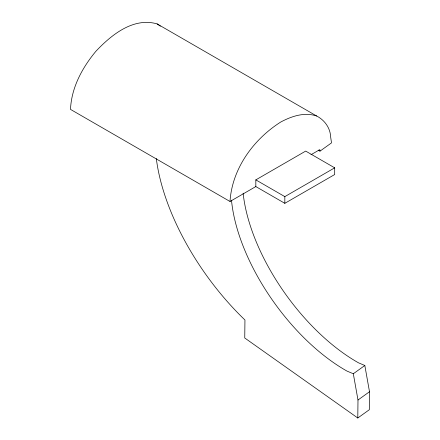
<?xml version="1.0" encoding="UTF-8"?>
<svg xmlns="http://www.w3.org/2000/svg" width="440" height="440" viewBox="0 0 440 440"><rect width="100%" height="100%" fill="white"/><g stroke="black" fill="none" stroke-linecap="round" stroke-linejoin="round"><path stroke-width="0.66" d="M156.316 158.571A169.499 85.316 54.3 0 0 244.948 319.995L244.75 337.992L357.792 418L357.99 400.01L353.315 373.752L346.973 371.08A143.555 72.254 54.3 0 1 231.49 200.178M243.133 193.177A143.555 72.254 54.3 0 0 358.49 362.813L364.826 365.486L369.501 391.743L369.309 409.734L357.792 418M316.641 115.995L157.135 23.903C133.27 16.99 111.177 35.062 95.871 51.304C82.214 67.749 71.423 87.632 70.499 109.389L230.005 201.482C232.078 168.652 253.506 139.266 280.753 122.023C291.682 116.199 304.375 111.892 316.641 115.995C324.489 119.999 330.259 127.826 330.622 136.752L331.507 142.879L319.99 151.146A143.555 72.254 54.3 0 0 318.219 150.156M353.315 373.752L364.826 365.486M357.99 400.01L369.501 391.743M255.827 186.571L255.827 179.878L305.685 151.09L334.686 167.833L334.686 174.531L284.829 203.319L255.827 186.571L230.005 201.482M310.986 154.726L319.82 149.628L319.99 151.146M255.827 179.878L284.829 196.62L334.686 167.833M157.135 23.903L160.364 26.197M284.829 196.62L284.829 203.319"/></g></svg>
